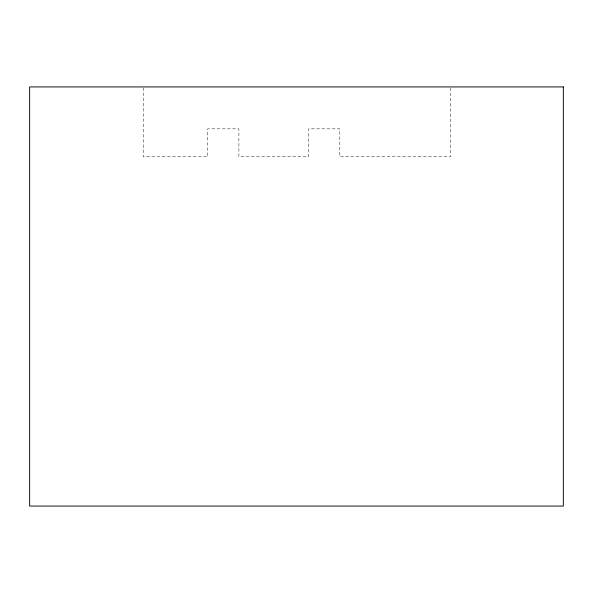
<?xml version="1.0" encoding="UTF-8"?>
<svg xmlns="http://www.w3.org/2000/svg" width="593" height="593" viewBox="0 0 593 593"><rect width="100%" height="100%" fill="white"/><g stroke="black" fill="none" stroke-linecap="round" stroke-linejoin="round"><path stroke-width="0.44" stroke-dasharray="2.96 2.22" d="M450.584 87.853L450.584 156.789L339.819 156.789L339.819 128.844L308.582 128.844L308.582 156.789L238.89 156.789L238.89 128.844L207.691 128.844L207.691 156.789L143.217 156.789L143.217 87.853"/><path stroke-width="0.89" d="M563.35 86.934L29.65 86.934L29.65 506.066L563.35 506.066L563.35 86.934"/></g></svg>
